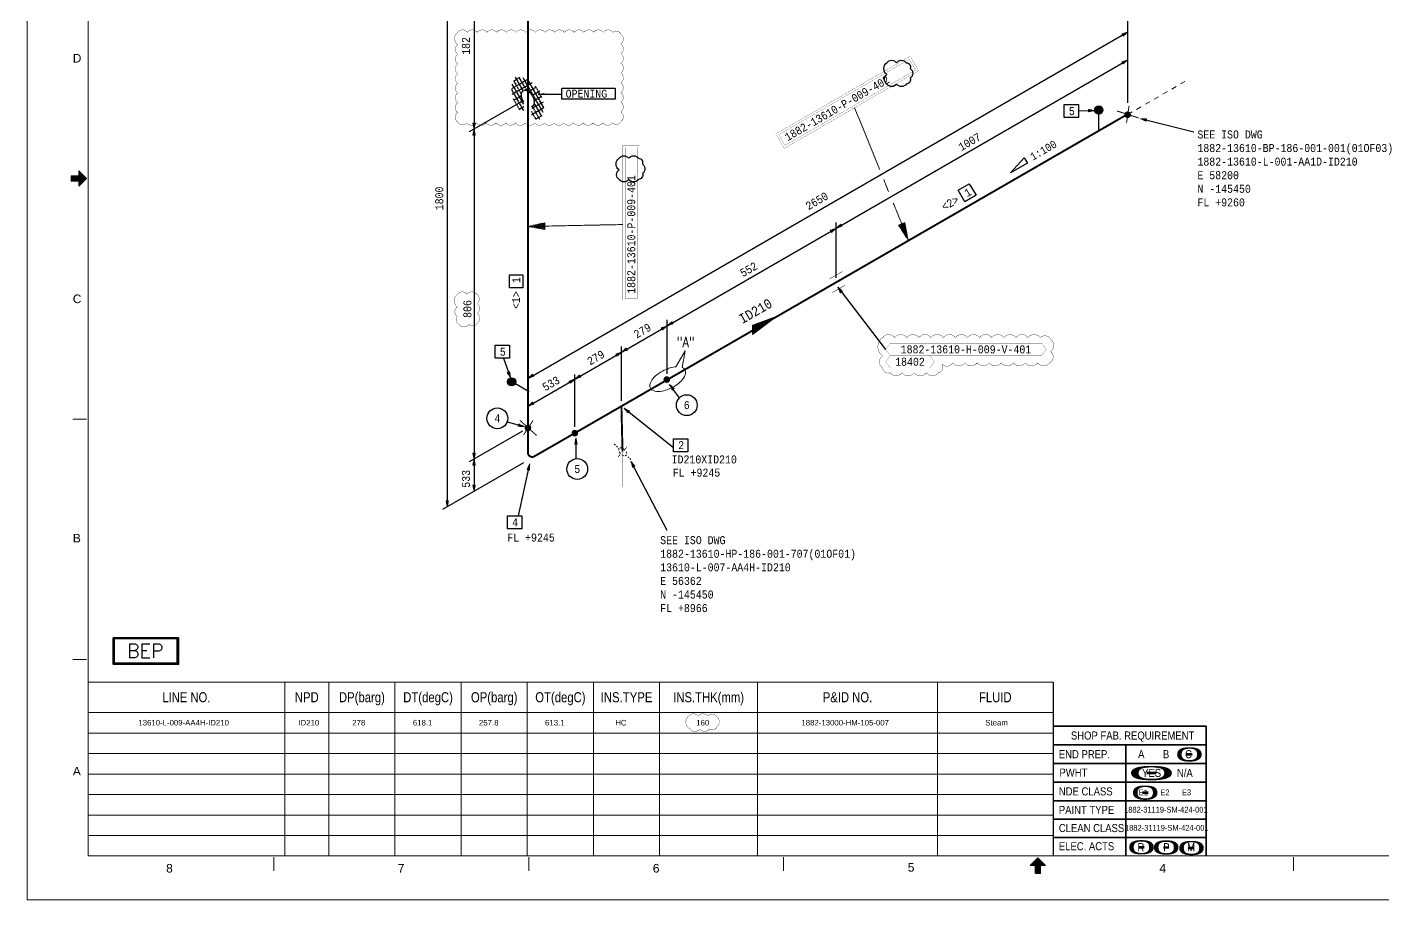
# Model space of a CAD drawing. Header units: inches. Extents: x 1019 to 1860, y -6 to 588.
# Drawn here: x 1019 to 1578, y -6 to 354 of the extents above; entities that cross this region are included whole.
import ezdxf
from ezdxf.enums import TextEntityAlignment as Align

# ---------------------------------------------------------------- set-up
doc = ezdxf.new("R2010")
doc.units = ezdxf.units.IN
doc.header["$MEASUREMENT"] = 0
doc.linetypes.add('Dashed', pattern=[4.18782, 2.09391, -2.09391])
doc.linetypes.add('Solid', pattern=[1, 1, 0])
for name, color, linetype in [('2', 2, 'Continuous'), ('3', 7, 'Continuous'), ('4', 7, 'Continuous'), ('BG 0 -1', 7, 'Continuous'), ('BG BG BG BG BG 2', 7, 'Continuous'), ('BG BG BG BG TITLETEXT', 7, 'Continuous'), ('BG BG BG Default', 7, 'Continuous'), ('Default', 7, 'Continuous'), ('DIM-LINES', 7, 'Continuous'), ('DIM-TEXT', 7, 'Continuous'), ('FITTINGS', 7, 'Continuous'), ('FRAME', 7, 'Continuous'), ('ISO-TEXT', 7, 'Continuous'), ('NOZZLES', 7, 'Continuous'), ('PIPE', 7, 'Continuous'), ('Rev.4', 6, 'Continuous'), ('WELDS', 7, 'Continuous')]:
    doc.layers.add(name, color=color, linetype=linetype)
for name, color, linetype, lineweight in [('8', 6, 'Continuous', 13), ('dottedUndimensionedSymbol', 2, 'Dashed', 13), ('fittingDimension', 2, 'Solid', 13), ('spool', 2, 'Solid', 13), ('symbol', 2, 'Solid', 30), ('weldCyanLabel', 4, 'Solid', 13), ('weldDimension', 2, 'Solid', 13)]:
    doc.layers.add(name, color=color, linetype=linetype, lineweight=lineweight)
doc.styles.add('Arial', font='arial.ttf')
doc.styles.add('fixedText', font='MONOTXT8.shx', dxfattribs={"width": 0.85})
doc.styles.add('MONOTXT', font='MONOTXT.shx', dxfattribs={"width": 0.8})
doc.styles.add('ROMANS', font='romans.shx', dxfattribs={"width": 0.8})
doc.styles.get("Standard").update_dxf_attribs({"font": 'arial.ttf'})
doc.styles.add('txt.shx', font='txt.shx')
doc.dimstyles.new('ISO-25', dxfattribs={"dimtxt": 2.5, "dimasz": 2.5, "dimexe": 1.25, "dimexo": 0.625, "dimtad": 1, "dimtxsty": 'Standard', "dimcen": 2.5, "dimclre": 4, "dimadec": 0, "dimazin": 0, "dimtfac": 1, "dimtmove": 0, "dimatfit": 3, "dimfxl": 1, "dimarcsym": 0})

# ---------------------------------------------------------------- blocks, each defined once
blk = doc.blocks.new('block49')
at = {"layer": 'FITTINGS', "color": 2, "linetype": 'ByBlock', "const_width": 0.35}
for points in [[(-7.6, -2.8), (0, 0)], [(0, 0), (-7.6, -5.7)], [(-7.6, -3), (0, 0)], [(-0.6, -0.4), (-7.6, -5.6)], [(-7.6, -3.2), (-0.6, -0.4)], [(-1.3, -0.8), (-7.6, -5.4)], [(-7.6, -3.4), (-1.3, -0.8)], [(-2.1, -1.2), (-7.6, -5.2)], [(-7.6, -3.6), (-2.1, -1.2)], [(-2.8, -1.6), (-7.6, -5)], [(-7.6, -3.8), (-2.8, -1.6)], [(-3.6, -2), (-7.6, -4.8)], [(-7.6, -4), (-3.6, -2)], [(-4.3, -2.4), (-7.6, -4.6)], [(-7.6, -4.1), (-4.3, -2.4)], [(-7.6, -5.7), (-7.6, -2.8)], [(-5, -2.8), (-7.6, -4.4)], [(-7.6, -4.3), (-5, -2.8)], [(-7.6, -5.6), (-7.6, -3)], [(-7.6, -5.4), (-7.6, -3.2)], [(-7.6, -5.2), (-7.6, -3.4)], [(-7.6, -5), (-7.6, -3.6)], [(-7.6, -4.8), (-7.6, -3.8)], [(-7.6, -4.6), (-7.6, -4)], [(-7.6, -4.4), (-7.6, -4.1)]]:
    blk.add_lwpolyline(points, dxfattribs=at)
at = {"flags": 1}
for tag in ['Pipe Ref', 'Description']:
    blk.add_attdef(tag, (0, 0), '', height=1, dxfattribs=at)

msp = doc.modelspace()

# ---------------------------------------------------------------- hatches: boundary and pattern name
at = {"linetype": 'Continuous'}
for points in [[(1461.01, 321.07), (1461.16, 321.06), (1461.3, 321.04), (1461.45, 321.01), (1461.59, 320.97), (1461.72, 320.91), (1461.86, 320.84), (1461.98, 320.76), (1462.1, 320.67), (1462.21, 320.57), (1462.31, 320.46), (1462.4, 320.35), (1462.48, 320.22), (1462.54, 320.09), (1462.6, 319.95), (1462.65, 319.81), (1462.68, 319.67), (1462.7, 319.52), (1462.7, 319.37), (1462.7, 319.23), (1462.68, 319.08), (1462.65, 318.94), (1462.6, 318.79), (1462.54, 318.66), (1462.48, 318.53), (1462.4, 318.4), (1462.31, 318.28), (1462.21, 318.18), (1462.1, 318.08), (1461.98, 317.99), (1461.86, 317.91), (1461.72, 317.84), (1461.59, 317.78), (1461.45, 317.74), (1461.3, 317.7), (1461.16, 317.68), (1461.01, 317.68), (1460.86, 317.68), (1460.71, 317.7), (1460.57, 317.74), (1460.43, 317.78), (1460.29, 317.84), (1460.16, 317.91), (1460.04, 317.99), (1459.92, 318.08), (1459.81, 318.18), (1459.71, 318.28), (1459.62, 318.4), (1459.54, 318.53), (1459.47, 318.66), (1459.41, 318.79), (1459.37, 318.94), (1459.34, 319.08), (1459.32, 319.23), (1459.31, 319.37), (1459.32, 319.52), (1459.34, 319.67), (1459.37, 319.81), (1459.41, 319.95), (1459.47, 320.09), (1459.54, 320.22), (1459.62, 320.35), (1459.71, 320.46), (1459.81, 320.57), (1459.92, 320.67), (1460.04, 320.76), (1460.16, 320.84), (1460.29, 320.91), (1460.43, 320.97), (1460.57, 321.01), (1460.71, 321.04), (1460.86, 321.06)], [(1217.42, 208.15), (1217.5, 208.27), (1217.59, 208.39), (1217.69, 208.5), (1217.8, 208.6), (1217.92, 208.69), (1218.04, 208.77), (1218.17, 208.84), (1218.31, 208.89), (1218.45, 208.94), (1218.59, 208.97), (1218.74, 208.99), (1218.89, 209), (1219.04, 208.99), (1219.18, 208.97), (1219.33, 208.94), (1219.47, 208.89), (1219.6, 208.84), (1219.74, 208.77), (1219.86, 208.69), (1219.98, 208.6), (1220.09, 208.5), (1220.19, 208.39), (1220.28, 208.27), (1220.36, 208.15), (1220.42, 208.02), (1220.48, 207.88), (1220.53, 207.74), (1220.56, 207.59), (1220.58, 207.45), (1220.58, 207.3), (1220.58, 207.15), (1220.56, 207.01), (1220.53, 206.86), (1220.48, 206.72), (1220.42, 206.58), (1220.36, 206.45), (1220.28, 206.33), (1220.19, 206.21), (1220.09, 206.1), (1219.98, 206), (1219.86, 205.91), (1219.74, 205.83), (1219.6, 205.76), (1219.47, 205.71), (1219.33, 205.66), (1219.18, 205.63), (1219.04, 205.61), (1218.89, 205.6), (1218.74, 205.61), (1218.59, 205.63), (1218.45, 205.66), (1218.31, 205.71), (1218.17, 205.76), (1218.04, 205.83), (1217.92, 205.91), (1217.8, 206), (1217.69, 206.1), (1217.59, 206.21), (1217.5, 206.33), (1217.42, 206.45), (1217.35, 206.58), (1217.29, 206.72), (1217.25, 206.86), (1217.22, 207.01), (1217.2, 207.15), (1217.19, 207.3), (1217.2, 207.45), (1217.22, 207.59), (1217.25, 207.74), (1217.29, 207.88), (1217.35, 208.02)]]:
    msp.add_hatch(color=2, dxfattribs=at).paths.add_polyline_path(points)
at = {"layer": 'WELDS'}
h = msp.add_hatch(color=2, dxfattribs=at)
edge = h.paths.add_edge_path(flags=0)
edge.add_arc((1472.9, 317.45), 1.38, 204.4012, 564.4012, ccw=False)
h = msp.add_hatch(color=2, dxfattribs=at)
edge = h.paths.add_edge_path(flags=0)
edge.add_arc((1282.86, 208.23), 1.38, 180, 540, ccw=False)
h = msp.add_hatch(color=2, dxfattribs=at)
edge = h.paths.add_edge_path(flags=0)
edge.add_arc((1225.63, 188.26), 1.38, 180, 540, ccw=False)
h = msp.add_hatch(color=2, dxfattribs=at)
edge = h.paths.add_edge_path(flags=0)
edge.add_arc((1244.96, 186.14), 1.38, 180, 540, ccw=False)

# ---------------------------------------------------------------- linework, layer by layer
at = {"color": 2}
for p, q in [((1461.01, 311.07), (1461.01, 318.98)), ((1226.08, 203.15), (1219.23, 207.1))]:
    msp.add_line(p, q, dxfattribs=at)
at = {"color": 2, "linetype": 'Continuous'}
for centre in [(1461.01, 319.37), (1218.89, 207.3)]:
    msp.add_circle(centre, 1.7, dxfattribs=at)
at = {"layer": '2', "color": 2, "linetype": 'Dashed', "lineweight": 9}
msp.add_line((1472.96, 317.54), (1496.42, 331.09), dxfattribs=at)
at = {"layer": '2', "color": 4}
for p, q in [((1478.16, 315.84), (1500.21, 310.32)), ((1353.37, 246.31), (1373.11, 220.63)), ((1265.28, 196.43), (1285.62, 180.29)), ((1245.39, 184.1), (1245.42, 175.64)), ((1226.32, 173.42), (1221.63, 152.07)), ((1268.07, 174.51), (1282.83, 146.12))]:
    msp.add_line(p, q, dxfattribs=at)
at = {"layer": '2', "color": 2}
msp.add_line((1264.26, 199.45), (1264.26, 221.83), dxfattribs=at)
at = {"layer": '2', "color": 1}
for points in [[(1373.61, 338.86, -0.520567), (1377.61, 338.86, -0.520567), (1381.61, 338.86, -0.520567), (1383.24, 336.49, -0.520567), (1383.24, 332.49, -0.520567), (1381.64, 330.09, -0.520567), (1377.64, 330.09, -0.520567), (1373.64, 330.09, -0.520567), (1373.61, 334.06, -0.520567)], [(1263.19, 299.51, -0.520567), (1267.19, 299.51, -0.520567), (1271.19, 299.51, -0.520567), (1272.82, 297.14, -0.520567), (1272.82, 293.14, -0.520567), (1271.22, 290.74, -0.520567), (1267.22, 290.74, -0.520567), (1263.22, 290.74, -0.520567), (1263.19, 294.71, -0.520567)]]:
    msp.add_lwpolyline(points, format="xyb", close=True, dxfattribs=at)
at = {"layer": '2', "color": 4}
for points in [[(1239.62, 328.42), (1261.55, 328.42), (1261.55, 323.79), (1239.62, 323.79)], [(1446.69, 321.6), (1452.59, 321.6), (1452.59, 316.24), (1446.69, 316.24)], [(1403.04, 286.37), (1407.61, 289), (1410.38, 284.2), (1405.82, 281.56)], [(1217.98, 246.11), (1217.98, 251.38), (1223.53, 251.38), (1223.53, 246.11)], [(1212.07, 222.39), (1217.97, 222.39), (1217.97, 217.03), (1212.07, 217.03)], [(1285.62, 183.86), (1291.52, 183.86), (1291.52, 178.5), (1285.62, 178.5)], [(1217.15, 152.07), (1223.05, 152.07), (1223.05, 146.71), (1217.15, 146.71)]]:
    msp.add_lwpolyline(points, close=True, dxfattribs=at)
for centre in [(1291.1, 197.68), (1212.99, 192.24), (1245.95, 171.35)]:
    msp.add_circle(centre, 4.29, dxfattribs=at)
at = {"layer": '4', "color": 4}
for p, q in [((1203.39, 392.97), (1203.39, 162.16)), ((1192.35, 386.6), (1192.35, 155.79)), ((1226.07, 209.01), (1472.96, 351.55)), ((1225.64, 197.26), (1472.96, 340.05))]:
    msp.add_line(p, q, dxfattribs=at)
at = {"layer": '4', "color": 2}
for p, q in [((1472.96, 322.31), (1472.96, 371.18)), ((1223.37, 323.06), (1201.41, 310.38)), ((1352.69, 250.15), (1352.69, 273.05)), ((1283.02, 210.56), (1283.02, 232.83)), ((1244.97, 188.74), (1244.97, 210.39)), ((1223.37, 187), (1201.41, 174.32)), ((1223.73, 173.91), (1190.37, 154.64))]:
    msp.add_line(p, q, dxfattribs=at)
at = {"layer": '4', "color": 4}
for points in [[(1081.56, 101.71), (1081.53, 90.86), (1054.54, 90.94), (1054.58, 101.79)], [(1081.04, 101.43), (1081.04, 91.29), (1054.94, 91.29), (1054.94, 101.43)]]:
    msp.add_lwpolyline(points, close=True, dxfattribs=at)
at = {"layer": '8'}
msp.add_lwpolyline([(1290.47, 220.03), (1286.65, 213.49), (1286.16, 213.45), (1285.52, 213.34), (1284.8, 213.19), (1284.33, 213.06), (1283.78, 212.89), (1283.24, 212.7), (1282.63, 212.45), (1281.84, 212.1), (1281.14, 211.74), (1280.52, 211.38), (1279.74, 210.88), (1278.77, 210.15), (1278.25, 209.71), (1277.55, 209.02), (1277.13, 208.53), (1276.72, 207.97), (1276.42, 207.49), (1276.11, 206.82), (1275.94, 206.22), (1275.88, 205.69), (1276.01, 204.94), (1276.25, 204.48), (1276.72, 204.01), (1277.38, 203.66), (1277.93, 203.49), (1278.67, 203.37), (1279.46, 203.34), (1280.09, 203.38), (1280.86, 203.48), (1281.65, 203.64), (1282.38, 203.84), (1282.97, 204.03), (1283.58, 204.26), (1284.18, 204.51), (1284.84, 204.82), (1285.4, 205.11), (1285.85, 205.36), (1286.36, 205.67), (1287.02, 206.12), (1287.87, 206.77), (1288.31, 207.15), (1288.79, 207.61), (1289.27, 208.13), (1289.78, 208.79), (1290.2, 209.48), (1290.49, 210.14), (1290.65, 210.8), (1290.65, 211.55), (1290.47, 212.12), (1290.19, 212.53), (1289.71, 212.94), (1289.26, 213.17)], close=True, dxfattribs=at)
at = {"layer": 'BG 0 -1', "color": 7, "linetype": 'Continuous', "lineweight": 9}
for p, q in [((1019.1, -6.31), (1019.1, 587.69)), ((1044.21, 570.44), (1044.21, 11.8)), ((1037.23, 290.64), (1038.77, 292.18)), ((1037.23, 290.52), (1038.9, 292.18)), ((1037.23, 290.39), (1039.02, 292.18)), ((1037.23, 290.27), (1039.15, 292.18)), ((1037.23, 290.14), (1039.27, 292.18)), ((1037.23, 292.18), (1037.23, 290.06)), ((1037.23, 292.14), (1037.27, 292.18)), ((1037.23, 292.02), (1037.4, 292.18)), ((1037.23, 291.89), (1037.52, 292.18)), ((1037.23, 291.77), (1037.65, 292.18)), ((1037.23, 291.64), (1037.77, 292.18)), ((1037.23, 291.52), (1037.9, 292.18)), ((1037.23, 291.39), (1038.02, 292.18)), ((1037.23, 291.27), (1038.15, 292.18)), ((1037.23, 291.14), (1038.27, 292.18)), ((1037.23, 291.02), (1038.4, 292.18)), ((1037.23, 290.89), (1038.52, 292.18)), ((1037.23, 290.77), (1038.65, 292.18)), ((1040.42, 292.18), (1037.23, 292.18)), ((1037.27, 290.06), (1039.4, 292.18)), ((1037.4, 290.06), (1039.52, 292.18)), ((1037.52, 290.06), (1039.65, 292.18)), ((1037.65, 290.06), (1039.77, 292.18)), ((1037.77, 290.06), (1039.9, 292.18)), ((1037.9, 290.06), (1040.02, 292.18)), ((1038.02, 290.06), (1040.15, 292.18)), ((1038.15, 290.06), (1040.27, 292.18)), ((1038.27, 290.06), (1040.4, 292.18)), ((1038.4, 290.06), (1041.53, 293.19)), ((1038.52, 290.06), (1041.59, 293.12)), ((1038.65, 290.06), (1041.66, 293.06)), ((1038.77, 290.06), (1041.72, 293)), ((1038.9, 290.06), (1041.78, 292.94)), ((1039.02, 290.06), (1041.84, 292.87)), ((1039.15, 290.06), (1041.91, 292.81)), ((1039.27, 290.06), (1041.97, 292.75)), ((1039.4, 290.06), (1042.03, 292.69)), ((1039.52, 290.06), (1042.09, 292.62)), ((1039.65, 290.06), (1042.16, 292.56)), ((1039.77, 290.06), (1042.22, 292.5)), ((1039.9, 290.06), (1042.28, 292.44)), ((1040.02, 290.06), (1042.34, 292.37)), ((1040.15, 290.06), (1042.41, 292.31)), ((1040.27, 290.06), (1042.47, 292.25)), ((1040.4, 290.06), (1042.53, 292.19)), ((1040.42, 294.3), (1043.6, 291.12)), ((1040.42, 292.18), (1040.42, 294.3)), ((1040.42, 294.2), (1040.47, 294.25)), ((1040.42, 294.07), (1040.53, 294.19)), ((1040.42, 293.95), (1040.59, 294.12)), ((1040.42, 293.82), (1040.66, 294.06)), ((1040.42, 293.7), (1040.72, 294)), ((1040.42, 293.57), (1040.78, 293.94)), ((1040.42, 293.45), (1040.84, 293.87)), ((1040.42, 293.32), (1040.91, 293.81)), ((1040.42, 293.2), (1040.97, 293.75)), ((1040.42, 293.07), (1041.03, 293.69)), ((1040.42, 292.95), (1041.09, 293.62)), ((1040.42, 292.82), (1041.16, 293.56)), ((1040.42, 292.7), (1041.22, 293.5)), ((1040.42, 292.57), (1041.28, 293.44)), ((1040.42, 292.45), (1041.34, 293.37)), ((1040.42, 292.32), (1041.41, 293.31)), ((1040.42, 292.2), (1041.47, 293.25)), ((1040.42, 289.95), (1042.59, 292.12)), ((1040.42, 289.82), (1042.66, 292.06)), ((1040.42, 289.7), (1042.72, 292)), ((1040.42, 289.57), (1042.78, 291.94)), ((1040.42, 289.45), (1042.84, 291.87)), ((1040.42, 289.32), (1042.91, 291.81)), ((1040.42, 289.2), (1042.97, 291.75)), ((1040.42, 289.07), (1043.03, 291.69)), ((1040.42, 288.95), (1043.09, 291.62)), ((1040.42, 288.82), (1043.16, 291.56)), ((1040.42, 288.7), (1043.22, 291.5)), ((1040.42, 288.57), (1043.28, 291.44)), ((1040.42, 288.45), (1043.34, 291.37)), ((1040.42, 288.32), (1043.41, 291.31)), ((1040.42, 288.2), (1043.47, 291.25)), ((1040.42, 288.07), (1043.53, 291.19)), ((1040.42, 287.95), (1043.59, 291.12)), ((1043.6, 291.12), (1040.42, 287.93)), ((1040.42, 290.06), (1037.23, 290.06)), ((1040.42, 287.93), (1040.42, 290.06)), ((1043.59, 191.97), (1037.93, 191.97)), ((1043.59, 92.83), (1037.93, 92.83)), ((1044.21, 11.8), (1835.03, 11.8)), ((1120.8, 11.37), (1120.8, 5.71)), ((1225.92, 11.37), (1225.92, 5.71)), ((1331.05, 11.37), (1331.05, 5.71)), ((1541.3, 11.37), (1541.3, 5.71)), ((1435.85, 10.99), (1432.67, 7.81)), ((1432.67, 7.81), (1434.79, 7.81)), ((1432.69, 7.81), (1435.86, 10.98)), ((1432.81, 7.81), (1435.92, 10.92)), ((1432.94, 7.81), (1435.99, 10.86)), ((1433.06, 7.81), (1436.05, 10.8)), ((1433.19, 7.81), (1436.11, 10.73)), ((1433.31, 7.81), (1436.17, 10.67)), ((1433.44, 7.81), (1436.24, 10.61)), ((1433.56, 7.81), (1436.3, 10.55)), ((1433.69, 7.81), (1436.36, 10.48)), ((1433.81, 7.81), (1436.42, 10.42)), ((1433.94, 7.81), (1436.49, 10.36)), ((1434.06, 7.81), (1436.55, 10.3)), ((1434.19, 7.81), (1436.61, 10.23)), ((1434.31, 7.81), (1436.67, 10.17)), ((1434.44, 7.81), (1436.74, 10.11)), ((1434.56, 7.81), (1436.8, 10.05)), ((1434.69, 7.81), (1436.86, 9.98)), ((1434.79, 7.79), (1436.92, 9.92)), ((1434.79, 7.66), (1436.99, 9.86)), ((1434.79, 7.54), (1437.05, 9.8)), ((1434.79, 7.41), (1437.11, 9.73)), ((1434.79, 7.29), (1437.17, 9.67)), ((1434.79, 7.16), (1437.24, 9.61)), ((1434.79, 7.04), (1437.3, 9.55)), ((1434.79, 6.91), (1437.36, 9.48)), ((1434.79, 6.79), (1437.42, 9.42)), ((1434.79, 6.66), (1437.49, 9.36)), ((1434.79, 6.54), (1437.55, 9.3)), ((1434.79, 6.41), (1437.61, 9.23)), ((1434.79, 6.29), (1437.67, 9.17)), ((1434.79, 6.16), (1437.74, 9.11)), ((1434.79, 6.04), (1437.8, 9.05)), ((1434.79, 5.91), (1437.86, 8.98)), ((1434.79, 5.79), (1437.92, 8.92)), ((1434.79, 7.81), (1434.79, 4.62)), ((1434.79, 5.66), (1436.92, 7.79)), ((1434.79, 5.54), (1436.92, 7.66)), ((1434.79, 5.41), (1436.92, 7.54)), ((1434.79, 5.29), (1436.92, 7.41)), ((1434.79, 5.16), (1436.92, 7.29)), ((1434.79, 5.04), (1436.92, 7.16)), ((1434.79, 4.91), (1436.92, 7.04)), ((1434.79, 4.79), (1436.92, 6.91)), ((1434.79, 4.66), (1436.92, 6.79)), ((1434.88, 4.62), (1436.92, 6.66)), ((1435, 4.62), (1436.92, 6.54)), ((1435.13, 4.62), (1436.92, 6.41)), ((1435.25, 4.62), (1436.92, 6.29)), ((1435.38, 4.62), (1436.92, 6.16)), ((1435.5, 4.62), (1436.92, 6.04)), ((1435.63, 4.62), (1436.92, 5.91)), ((1435.75, 4.62), (1436.92, 5.79)), ((1439.04, 7.81), (1435.85, 10.99)), ((1435.86, 10.98), (1435.86, 5.32)), ((1435.88, 4.62), (1436.92, 5.66)), ((1436.92, 7.81), (1439.04, 7.81)), ((1436.92, 7.81), (1436.92, 4.62)), ((1436.94, 7.81), (1437.99, 8.86)), ((1437.06, 7.81), (1438.05, 8.8)), ((1437.19, 7.81), (1438.11, 8.73)), ((1437.31, 7.81), (1438.17, 8.67)), ((1437.44, 7.81), (1438.24, 8.61)), ((1437.56, 7.81), (1438.3, 8.54)), ((1437.69, 7.81), (1438.36, 8.48)), ((1437.81, 7.81), (1438.42, 8.42)), ((1437.94, 7.81), (1438.49, 8.36)), ((1438.06, 7.81), (1438.55, 8.29)), ((1438.19, 7.81), (1438.61, 8.23)), ((1438.31, 7.81), (1438.67, 8.17)), ((1438.44, 7.81), (1438.74, 8.11)), ((1438.56, 7.81), (1438.8, 8.04)), ((1438.69, 7.81), (1438.86, 7.98)), ((1438.81, 7.81), (1438.93, 7.92)), ((1438.94, 7.81), (1438.99, 7.86)), ((1436, 4.62), (1436.92, 5.54)), ((1436.13, 4.62), (1436.92, 5.41)), ((1436.26, 4.62), (1436.92, 5.28)), ((1436.38, 4.62), (1436.92, 5.16)), ((1436.51, 4.62), (1436.92, 5.03)), ((1436.63, 4.62), (1436.92, 4.91)), ((1436.76, 4.62), (1436.92, 4.78)), ((1436.88, 4.62), (1436.92, 4.66)), ((1860.1, -6.31), (1019.1, -6.31))]:
    msp.add_line(p, q, dxfattribs=at)
at = {"layer": 'BG 0 -1', "color": 2, "linetype": 'Continuous', "lineweight": 25}
msp.add_line((1442.18, 83.4), (1442.18, 11.8), dxfattribs=at)
at = {"layer": 'BG BG BG BG BG 2', "color": 2, "linetype": 'Continuous', "lineweight": 15}
for p, q in [((1442.18, 83.4), (1044.21, 83.4)), ((1125.33, 11.8), (1125.33, 83.4)), ((1143.51, 11.8), (1143.51, 83.4)), ((1170.79, 11.8), (1170.79, 83.4)), ((1198.07, 11.8), (1198.07, 83.4)), ((1225.36, 11.8), (1225.36, 83.4)), ((1252.64, 11.8), (1252.64, 83.4)), ((1279.92, 11.8), (1279.92, 83.4)), ((1320.31, 11.8), (1320.31, 83.4)), ((1394.47, 11.8), (1394.47, 83.4)), ((1442.18, 70.93), (1044.21, 70.93)), ((1442.18, 62.48), (1044.21, 62.48)), ((1442.18, 54.03), (1044.21, 54.03)), ((1442.18, 45.58), (1044.21, 45.58)), ((1442.18, 37.13), (1044.21, 37.13)), ((1442.18, 28.67), (1044.21, 28.67)), ((1442.18, 20.22), (1044.21, 20.22))]:
    msp.add_line(p, q, dxfattribs=at)
at = {"layer": 'BG BG BG Default', "color": 2, "linetype": 'Continuous', "lineweight": 35}
for p, q in [((1442.05, 65.33), (1505.24, 65.33)), ((1505.24, 65.33), (1505.24, 57.63)), ((1442.05, 57.63), (1505.24, 57.63)), ((1472.13, 57.63), (1472.13, 11.8)), ((1505.24, 57.63), (1505.24, 11.8)), ((1442.05, 49.93), (1505.24, 49.93)), ((1442.05, 42.23), (1505.24, 42.23)), ((1442.05, 34.52), (1505.24, 34.52)), ((1442.18, 26.99), (1505.24, 26.99)), ((1442.18, 19.45), (1505.24, 19.45))]:
    msp.add_line(p, q, dxfattribs=at)
at = {"layer": 'DIM-LINES', "color": 4}
for p, q in [((1452.59, 319.01), (1459.22, 319.2)), ((1215.54, 217.03), (1218.42, 208.99)), ((1288.06, 200.71), (1284.03, 206.23)), ((1217.01, 190.75), (1224.09, 188.83))]:
    msp.add_line(p, q, dxfattribs=at)
at = {"layer": 'dottedUndimensionedSymbol', "flags": 128}
for points in [[(1261.19, 181.62), (1261.66, 181.19)], [(1262.09, 180.79), (1262.51, 180.41)], [(1263.05, 179.1), (1263.05, 179.91)], [(1263.54, 180.04), (1264.13, 180.05)], [(1264.97, 179.72), (1265.61, 179.1)], [(1266.04, 179.9), (1265.82, 179.67)], [(1266.46, 180.44), (1266.26, 180.16)], [(1262.8, 176.47), (1263.06, 176.7)], [(1263.73, 177.75), (1263.26, 178.43)], [(1263.3, 176.93), (1263.52, 177.17)], [(1265.14, 176.8), (1264.29, 177.18)], [(1266.2, 177.19), (1265.77, 176.85)], [(1266.12, 178.41), (1266.33, 177.74)], [(1267.25, 176.04), (1266.83, 176.42)], [(1268.07, 175.28), (1267.66, 175.66)]]:
    msp.add_lwpolyline(points, dxfattribs=at)
at = {"layer": 'FITTINGS', "color": 2, "linetype": 'ByBlock', "const_width": 0.2}
for points in [[(1349.93, 249.75), (1355.23, 252.75)], [(1356.35, 247.12), (1351.15, 244.12)]]:
    msp.add_lwpolyline(points, dxfattribs=at)
at = {"layer": 'FRAME', "color": 4, "linetype": 'ByBlock'}
for p, q in [((1424.58, 293.41), (1430.28, 299.73)), ((1431.61, 297.5), (1424.58, 293.41)), ((1430.28, 299.73), (1431.61, 297.5))]:
    msp.add_line(p, q, dxfattribs=at)
at = {"layer": 'ISO-TEXT', "color": 2, "linetype": 'ByBlock', "const_width": 0.08, "flags": 128}
for points in [[(1331.27, 303.55), (1327.82, 309.53), (1383.24, 341.53), (1386.69, 335.55)], [(1331.6, 304.78), (1329.05, 309.2), (1382.92, 340.3), (1385.47, 335.88)], [(1271.67, 240.89), (1264.77, 240.89), (1264.77, 304.89), (1271.67, 304.89)], [(1270.77, 241.79), (1265.67, 241.79), (1265.67, 303.99), (1270.77, 303.99)], [(1375.01, 218.13), (1373.11, 220.63), (1375.01, 223.23), (1437.44, 223.23), (1439.34, 220.73), (1437.44, 218.13)], [(1375.01, 213.03), (1373.11, 215.53), (1375.01, 218.13), (1391.27, 218.13), (1393.17, 215.63), (1391.27, 213.03)]]:
    msp.add_lwpolyline(points, close=True, dxfattribs=at)
at = {"layer": 'NOZZLES', "const_width": 0.8}
for points in [[(1225.64, 405.82), (1225.64, 188.04)], [(1245.13, 186.26), (1472.99, 317.73)], [(1264.62, 178.46), (1264.16, 197.24)], [(1225.64, 188.04), (1225.64, 178.06)], [(1228.24, 176.56), (1245.13, 186.26)], [(1225.64, 178.06), (1225.67, 177.76), (1225.74, 177.47), (1225.87, 177.19), (1226.04, 176.94), (1226.26, 176.73), (1226.51, 176.56), (1226.78, 176.43), (1227.07, 176.35), (1227.37, 176.32), (1227.67, 176.35), (1227.97, 176.43), (1228.24, 176.56)]]:
    msp.add_lwpolyline(points, dxfattribs=at)
at = {"layer": 'NOZZLES', "color": 4, "linetype": 'Continuous', "lineweight": 35}
for points in [[(1054.58, 101.79), (1081.56, 101.71), (1081.53, 90.86), (1054.54, 90.94)], [(1054.94, 101.43), (1081.04, 101.43), (1081.04, 91.29), (1054.94, 91.29)]]:
    msp.add_lwpolyline(points, close=True, dxfattribs=at)
at = {"layer": 'PIPE', "linetype": 'Dashed', "ltscale": 0.5, "const_width": 0.08}
msp.add_lwpolyline([(1264.62, 163.9), (1264.62, 178.46)], dxfattribs=at)
at = {"layer": 'Rev.4', "color": 1, "const_width": 0.132}
for points in [[(1196.68, 351.38, -0.520567), (1200.68, 351.38, -0.520567), (1204.68, 351.38, -0.520567), (1208.68, 351.38, -0.520567), (1212.68, 351.38, -0.520567), (1216.68, 351.38, -0.520567), (1220.68, 351.38, -0.520567), (1224.68, 351.38, -0.520567), (1228.68, 351.38, -0.520567), (1232.68, 351.38, -0.520567), (1236.68, 351.38, -0.520567), (1240.68, 351.38, -0.520567), (1244.68, 351.38, -0.520567), (1248.68, 351.38, -0.520567), (1252.68, 351.38, -0.520567), (1256.68, 351.38, -0.520567), (1260.68, 351.38, -0.520567), (1263.93, 350.63, -0.520567), (1263.93, 346.63, -0.520567), (1263.93, 342.63, -0.520567), (1263.93, 338.63, -0.520567), (1263.93, 334.63, -0.520567), (1263.93, 330.63, -0.520567), (1263.93, 326.63, -0.520567), (1263.93, 322.63, -0.520567), (1263.93, 318.63, -0.520567), (1263.93, 314.63, -0.520567), (1260.44, 314.12, -0.520567), (1256.44, 314.12, -0.520567), (1252.44, 314.12, -0.520567), (1248.44, 314.12, -0.520567), (1244.44, 314.12, -0.520567), (1240.44, 314.12, -0.520567), (1236.44, 314.12, -0.520567), (1232.44, 314.12, -0.520567), (1228.44, 314.12, -0.520567), (1224.44, 314.12, -0.520567), (1220.44, 314.12, -0.520567), (1216.44, 314.12, -0.520567), (1212.44, 314.12, -0.520567), (1208.44, 314.12, -0.520567), (1204.44, 314.12, -0.520567), (1200.44, 314.12, -0.520567), (1196.68, 314.37, -0.520567), (1196.68, 318.37, -0.520567), (1196.68, 322.37, -0.520567), (1196.68, 326.37, -0.520567), (1196.68, 330.37, -0.520567), (1196.68, 334.37, -0.520567), (1196.68, 338.37, -0.520567), (1196.68, 342.37, -0.520567), (1196.68, 346.37, -0.520567)], [(1196.53, 243.35, -0.520567), (1200.53, 243.35, -0.520567), (1204.53, 243.35, -0.520567), (1204.71, 239.53, -0.520567), (1204.71, 235.53, -0.520567), (1204.71, 231.53, -0.520567), (1201.28, 230.97, -0.520567), (1197.28, 230.97, -0.520567), (1196.53, 234.22, -0.520567), (1196.53, 238.22, -0.520567)], [(1291.8, 69.4, -0.520567), (1295.8, 69.4, -0.520567), (1299.8, 69.4, -0.520567), (1303.5, 69.11, -0.520567), (1303.5, 65.11, -0.520567), (1300.44, 64.17, -0.520567), (1296.44, 64.17, -0.520567), (1292.44, 64.17, -0.520567)]]:
    msp.add_lwpolyline(points, format="xyb", close=True, dxfattribs=at)
msp.add_lwpolyline([(1371.86, 225.5, -0.520567), (1376.86, 225.5, -0.520567), (1381.86, 225.5, -0.520567), (1386.86, 225.5, -0.520567), (1391.86, 225.5, -0.520567), (1396.86, 225.5, -0.520567), (1401.86, 225.5, -0.520567), (1406.86, 225.5, -0.520567), (1411.86, 225.5, -0.520567), (1416.86, 225.5, -0.520567), (1421.86, 225.5, -0.520567), (1426.86, 225.5, -0.520567), (1431.86, 225.5, -0.520567), (1436.86, 225.5, -0.520567), (1441.16, 224.81, -0.520567), (1441.16, 219.81, -0.520567), (1440.79, 215.18, -0.520567), (1435.79, 215.18, -0.520567), (1430.79, 215.18, -0.520567), (1425.79, 215.18, -0.520567), (1420.79, 215.18, -0.520567), (1415.79, 215.18, -0.520567), (1410.79, 215.18, -0.520567), (1405.79, 215.18, -0.520567), (1400.79, 215.18, -0.520567), (1396.37, 214.61, -0.520567), (1394.9, 211.08, -0.520567), (1389.9, 211.08, -0.520567), (1384.9, 211.08, -0.520567), (1379.9, 211.08, -0.520567), (1374.9, 211.08, -0.520567), (1371.86, 213.04, -0.520567), (1371.86, 218.04, -0.520567), (1371.86, 225.5, -0.520567)], format="xyb", dxfattribs=at)
at = {"layer": 'spool', "color": 4, "flags": 128}
for points in [[(1225.65, 271.36), (1232.6, 272.89), (1232.65, 270.1), (1225.65, 271.36), (1227.04, 271.39), (1232.6, 272.62), (1232.65, 270.38), (1227.04, 271.39), (1228.44, 271.41), (1232.61, 272.34), (1232.64, 270.66), (1228.44, 271.41), (1229.84, 271.44), (1232.61, 272.06), (1232.64, 270.94), (1229.84, 271.44), (1231.23, 271.47), (1232.62, 271.78), (1232.63, 271.22), (1231.23, 271.47)], [(1382.36, 265.95), (1378.44, 271.89), (1381.03, 272.94), (1382.36, 265.95), (1381.83, 267.24), (1378.7, 271.99), (1380.77, 272.83), (1381.83, 267.24), (1381.31, 268.53), (1378.96, 272.1), (1380.51, 272.73), (1381.31, 268.53), (1380.79, 269.83), (1379.22, 272.2), (1380.26, 272.62), (1380.79, 269.83), (1380.26, 271.12), (1379.48, 272.31), (1380, 272.52), (1380.26, 271.12)]]:
    msp.add_lwpolyline(points, dxfattribs=at)
at = {"layer": 'symbol', "flags": 128}
for points in [[(1225.49, 331.91), (1218.86, 328.08)], [(1227.36, 330.53), (1219.12, 325.78)], [(1223.91, 321.77), (1219.12, 330.06)], [(1222.33, 332.82), (1219.66, 331.29)], [(1222.86, 326.07), (1219.92, 331.28)], [(1223.66, 327.44), (1220.45, 332.99)], [(1225.23, 327.44), (1222.03, 332.7)], [(1231.9, 318.41), (1223.66, 332.67)], [(1232.15, 320.41), (1225.62, 331.83)], [(1223.91, 319.17), (1218.86, 327.9)], [(1222.86, 325.16), (1219.92, 323.45)], [(1223.91, 322.68), (1223.37, 323.62), (1222.99, 324.75), (1222.99, 325.7), (1223.11, 326.55), (1223.37, 327.18), (1224.03, 327.52), (1224.7, 327.61), (1225.49, 327.29), (1226.45, 326.6), (1227.11, 325.74), (1227.78, 324.63), (1228.03, 323.71), (1228.15, 322.72), (1228.15, 321.77), (1227.78, 321.08), (1227.11, 320.69)], [(1228.95, 328.71), (1226.03, 326.98)], [(1230.56, 327.15), (1227.36, 325.3)], [(1231.23, 324.9), (1228.15, 323.17)], [(1231.36, 324.53), (1228.7, 329.15)], [(1222.33, 319.31), (1219.66, 323.93)], [(1223.66, 323.16), (1220.45, 321.31)], [(1223.91, 320.71), (1222.03, 319.62)], [(1231.9, 322.68), (1227.11, 319.92)], [(1232.15, 320.23), (1227.11, 317.32)], [(1228.95, 315.63), (1227.11, 318.71)], [(1230.56, 315.47), (1227.36, 321.02)], [(1231.23, 316.91), (1228.15, 322.25)], [(1231.36, 317.02), (1228.82, 315.57)]]:
    msp.add_lwpolyline(points, dxfattribs=at)
at = {"layer": 'weldCyanLabel'}
for p, q in [((1370.63, 294.89), (1360.32, 320.33)), ((1374.3, 285.84), (1372.31, 290.75)), ((1382.36, 265.95), (1376.28, 280.94)), ((1225.65, 271.36), (1264.77, 272.16))]:
    msp.add_line(p, q, dxfattribs=at)
at = {"layer": 'weldDimension', "color": 4, "flags": 128}
for points in [[(1472.96, 351.55), (1471.05, 349.87), (1470.55, 350.74), (1472.96, 351.55), (1472.52, 351.3), (1471, 349.96), (1470.6, 350.65), (1472.52, 351.3), (1472.09, 351.05), (1470.95, 350.05), (1470.65, 350.56), (1472.09, 351.05), (1471.66, 350.8), (1470.9, 350.13), (1470.7, 350.48), (1471.66, 350.8), (1471.23, 350.55), (1470.85, 350.22), (1470.75, 350.39), (1471.23, 350.55)], [(1472.96, 340.05), (1471.05, 338.37), (1470.55, 339.23), (1472.96, 340.05), (1472.52, 339.8), (1471, 338.45), (1470.6, 339.14), (1472.52, 339.8), (1472.09, 339.55), (1470.95, 338.54), (1470.65, 339.06), (1472.09, 339.55), (1471.66, 339.3), (1470.9, 338.63), (1470.7, 338.97), (1471.66, 339.3), (1471.23, 339.05), (1470.85, 338.71), (1470.75, 338.89), (1471.23, 339.05)], [(1459.22, 319.2), (1456.72, 319.63), (1456.75, 318.63), (1459.22, 319.2), (1458.72, 319.19), (1456.72, 319.53), (1456.74, 318.73), (1458.72, 319.19), (1458.23, 319.17), (1456.72, 319.43), (1456.74, 318.83), (1458.23, 319.17), (1457.73, 319.16), (1456.73, 319.33), (1456.74, 318.93), (1457.73, 319.16), (1457.23, 319.14), (1456.73, 319.23), (1456.73, 319.03), (1457.23, 319.14)], [(1203.4, 311.53), (1203.89, 314.02), (1202.9, 314.02), (1203.4, 311.53), (1203.4, 312.03), (1203.79, 314.02), (1203, 314.02), (1203.4, 312.03), (1203.4, 312.53), (1203.69, 314.02), (1203.1, 314.02), (1203.4, 312.53), (1203.4, 313.02), (1203.59, 314.02), (1203.2, 314.02), (1203.4, 313.02), (1203.4, 313.52), (1203.49, 314.02), (1203.3, 314.02), (1203.4, 313.52)], [(1478.16, 315.84), (1480.7, 315.72), (1480.46, 314.75), (1478.16, 315.84), (1478.65, 315.72), (1480.68, 315.62), (1480.48, 314.85), (1478.65, 315.72), (1479.13, 315.6), (1480.65, 315.52), (1480.51, 314.94), (1479.13, 315.6), (1479.61, 315.48), (1480.63, 315.43), (1480.53, 315.04), (1479.61, 315.48), (1480.1, 315.36), (1480.6, 315.33), (1480.55, 315.14), (1480.1, 315.36)], [(1203.4, 311.53), (1203.89, 309.04), (1202.9, 309.04), (1203.4, 311.53), (1203.4, 311.03), (1203.79, 309.04), (1203, 309.04), (1203.4, 311.03), (1203.4, 310.53), (1203.69, 309.04), (1203.1, 309.04), (1203.4, 310.53), (1203.4, 310.03), (1203.59, 309.04), (1203.2, 309.04), (1203.4, 310.03), (1203.4, 309.54), (1203.49, 309.04), (1203.3, 309.04), (1203.4, 309.54)], [(1352.69, 270.61), (1350.78, 268.93), (1350.28, 269.79), (1352.69, 270.61), (1352.25, 270.36), (1350.73, 269.02), (1350.33, 269.71), (1352.25, 270.36), (1351.82, 270.11), (1350.68, 269.1), (1350.38, 269.62), (1351.82, 270.11), (1351.39, 269.86), (1350.63, 269.19), (1350.43, 269.53), (1351.39, 269.86), (1350.96, 269.61), (1350.58, 269.28), (1350.48, 269.45), (1350.96, 269.61)], [(1352.69, 270.61), (1355.09, 271.42), (1354.6, 272.29), (1352.69, 270.61), (1353.12, 270.86), (1355.04, 271.51), (1354.65, 272.2), (1353.12, 270.86), (1353.55, 271.11), (1354.99, 271.59), (1354.7, 272.11), (1353.55, 271.11), (1353.98, 271.36), (1354.94, 271.68), (1354.74, 272.03), (1353.98, 271.36), (1354.41, 271.6), (1354.89, 271.77), (1354.79, 271.94), (1354.41, 271.6)], [(1353.37, 246.31), (1355.28, 244.64), (1354.49, 244.03), (1353.37, 246.31), (1353.67, 245.92), (1355.2, 244.58), (1354.57, 244.1), (1353.67, 245.92), (1353.98, 245.52), (1355.12, 244.52), (1354.65, 244.16), (1353.98, 245.52), (1354.28, 245.13), (1355.05, 244.46), (1354.73, 244.22), (1354.28, 245.13), (1354.58, 244.73), (1354.97, 244.4), (1354.81, 244.28), (1354.58, 244.73)], [(1283.02, 230.39), (1281.11, 228.71), (1280.61, 229.57), (1283.02, 230.39), (1282.59, 230.14), (1281.06, 228.79), (1280.66, 229.48), (1282.59, 230.14), (1282.16, 229.89), (1281.01, 228.88), (1280.71, 229.4), (1282.16, 229.89), (1281.72, 229.64), (1280.96, 228.97), (1280.76, 229.31), (1281.72, 229.64), (1281.29, 229.39), (1280.91, 229.05), (1280.81, 229.23), (1281.29, 229.39)], [(1283.02, 230.39), (1285.43, 231.2), (1284.93, 232.06), (1283.02, 230.39), (1283.45, 230.63), (1285.38, 231.29), (1284.98, 231.98), (1283.45, 230.63), (1283.88, 230.88), (1285.33, 231.37), (1285.03, 231.89), (1283.88, 230.88), (1284.31, 231.13), (1285.28, 231.46), (1285.08, 231.8), (1284.31, 231.13), (1284.75, 231.38), (1285.23, 231.55), (1285.13, 231.72), (1284.75, 231.38)], [(1264.26, 219.56), (1262.36, 217.88), (1261.86, 218.74), (1264.26, 219.56), (1263.83, 219.31), (1262.31, 217.97), (1261.91, 218.66), (1263.83, 219.31), (1263.4, 219.06), (1262.26, 218.05), (1261.96, 218.57), (1263.4, 219.06), (1262.97, 218.81), (1262.21, 218.14), (1262.01, 218.48), (1262.97, 218.81), (1262.54, 218.56), (1262.16, 218.22), (1262.06, 218.4), (1262.54, 218.56)], [(1264.26, 219.56), (1266.67, 220.37), (1266.17, 221.23), (1264.26, 219.56), (1264.7, 219.81), (1266.62, 220.46), (1266.22, 221.15), (1264.7, 219.81), (1265.13, 220.06), (1266.57, 220.54), (1266.27, 221.06), (1265.13, 220.06), (1265.56, 220.3), (1266.52, 220.63), (1266.32, 220.98), (1265.56, 220.3), (1265.99, 220.55), (1266.47, 220.72), (1266.37, 220.89), (1265.99, 220.55)], [(1218.42, 208.99), (1218.04, 211.5), (1217.11, 211.16), (1218.42, 208.99), (1218.25, 209.46), (1217.95, 211.47), (1217.2, 211.2), (1218.25, 209.46), (1218.08, 209.93), (1217.86, 211.43), (1217.29, 211.23), (1218.08, 209.93), (1217.91, 210.39), (1217.76, 211.4), (1217.39, 211.27), (1217.91, 210.39), (1217.74, 210.86), (1217.67, 211.37), (1217.48, 211.3), (1217.74, 210.86)], [(1225.64, 208.76), (1228.05, 209.58), (1227.55, 210.44), (1225.64, 208.76), (1226.07, 209.01), (1228, 209.66), (1227.6, 210.35), (1226.07, 209.01), (1226.5, 209.26), (1227.95, 209.75), (1227.65, 210.27), (1226.5, 209.26), (1226.94, 209.51), (1227.9, 209.84), (1227.7, 210.18), (1226.94, 209.51), (1227.37, 209.76), (1227.85, 209.92), (1227.75, 210.09), (1227.37, 209.76)], [(1244.97, 208.42), (1243.06, 206.74), (1242.57, 207.61), (1244.97, 208.42), (1244.54, 208.17), (1243.01, 206.83), (1242.62, 207.52), (1244.54, 208.17), (1244.11, 207.92), (1242.96, 206.91), (1242.67, 207.43), (1244.11, 207.92), (1243.68, 207.67), (1242.92, 207), (1242.72, 207.35), (1243.68, 207.67), (1243.25, 207.42), (1242.87, 207.09), (1242.77, 207.26), (1243.25, 207.42)], [(1244.97, 208.42), (1247.38, 209.23), (1246.88, 210.1), (1244.97, 208.42), (1245.41, 208.67), (1247.33, 209.32), (1246.93, 210.01), (1245.41, 208.67), (1245.84, 208.92), (1247.28, 209.41), (1246.98, 209.92), (1245.84, 208.92), (1246.27, 209.17), (1247.23, 209.49), (1247.03, 209.84), (1246.27, 209.17), (1246.7, 209.42), (1247.18, 209.58), (1247.08, 209.75), (1246.7, 209.42)], [(1284.03, 206.23), (1285.1, 203.92), (1285.9, 204.51), (1284.03, 206.23), (1284.33, 205.83), (1285.18, 203.98), (1285.82, 204.45), (1284.33, 205.83), (1284.62, 205.42), (1285.26, 204.04), (1285.74, 204.39), (1284.62, 205.42), (1284.91, 205.02), (1285.34, 204.1), (1285.66, 204.33), (1284.91, 205.02), (1285.21, 204.62), (1285.42, 204.16), (1285.58, 204.28), (1285.21, 204.62)], [(1225.64, 197.26), (1228.05, 198.07), (1227.55, 198.94), (1225.64, 197.26), (1226.07, 197.51), (1228, 198.16), (1227.6, 198.85), (1226.07, 197.51), (1226.5, 197.76), (1227.95, 198.24), (1227.65, 198.76), (1226.5, 197.76), (1226.94, 198), (1227.9, 198.33), (1227.7, 198.68), (1226.94, 198), (1227.37, 198.25), (1227.85, 198.42), (1227.75, 198.59), (1227.37, 198.25)], [(1265.28, 196.43), (1267.54, 195.27), (1266.92, 194.49), (1265.28, 196.43), (1265.67, 196.12), (1267.48, 195.19), (1266.98, 194.57), (1265.67, 196.12), (1266.06, 195.81), (1267.41, 195.11), (1267.04, 194.65), (1266.06, 195.81), (1266.45, 195.5), (1267.35, 195.04), (1267.1, 194.72), (1266.45, 195.5), (1266.84, 195.19), (1267.29, 194.96), (1267.17, 194.8), (1266.84, 195.19)], [(1224.09, 188.83), (1221.81, 189.96), (1221.55, 189), (1224.09, 188.83), (1223.61, 188.96), (1221.79, 189.87), (1221.58, 189.1), (1223.61, 188.96), (1223.13, 189.09), (1221.76, 189.77), (1221.61, 189.19), (1223.13, 189.09), (1222.65, 189.22), (1221.74, 189.68), (1221.63, 189.29), (1222.65, 189.22), (1222.16, 189.35), (1221.71, 189.58), (1221.66, 189.39), (1222.16, 189.35)], [(1245.39, 184.1), (1245.9, 181.61), (1244.9, 181.61), (1245.39, 184.1), (1245.4, 183.6), (1245.8, 181.61), (1245, 181.61), (1245.4, 183.6), (1245.4, 183.11), (1245.7, 181.61), (1245.1, 181.61), (1245.4, 183.11), (1245.4, 182.61), (1245.6, 181.61), (1245.2, 181.61), (1245.4, 182.61), (1245.4, 182.11), (1245.5, 181.61), (1245.3, 181.61), (1245.4, 182.11)], [(1203.39, 175.46), (1203.89, 177.95), (1202.9, 177.95), (1203.39, 175.46), (1203.39, 175.96), (1203.79, 177.95), (1203, 177.95), (1203.39, 175.96), (1203.39, 176.46), (1203.69, 177.95), (1203.1, 177.95), (1203.39, 176.46), (1203.39, 176.96), (1203.59, 177.95), (1203.2, 177.95), (1203.39, 176.96), (1203.39, 177.46), (1203.49, 177.95), (1203.3, 177.95), (1203.39, 177.46)], [(1203.39, 175.46), (1203.89, 172.97), (1202.9, 172.97), (1203.39, 175.46), (1203.39, 174.96), (1203.79, 172.97), (1203, 172.97), (1203.39, 174.96), (1203.39, 174.47), (1203.69, 172.97), (1203.1, 172.97), (1203.39, 174.47), (1203.39, 173.97), (1203.59, 172.97), (1203.2, 172.97), (1203.39, 173.97), (1203.39, 173.47), (1203.49, 172.97), (1203.3, 172.97), (1203.39, 173.47)], [(1226.32, 173.42), (1226.27, 170.88), (1225.29, 171.09), (1226.32, 173.42), (1226.21, 172.94), (1226.17, 170.9), (1225.39, 171.07), (1226.21, 172.94), (1226.1, 172.45), (1226.07, 170.92), (1225.49, 171.05), (1226.1, 172.45), (1225.99, 171.96), (1225.98, 170.95), (1225.59, 171.03), (1225.99, 171.96), (1225.89, 171.47), (1225.88, 170.97), (1225.68, 171.01), (1225.89, 171.47)], [(1268.07, 174.51), (1269.66, 172.53), (1268.77, 172.07), (1268.07, 174.51), (1268.3, 174.07), (1269.57, 172.48), (1268.86, 172.12), (1268.3, 174.07), (1268.53, 173.63), (1269.48, 172.44), (1268.95, 172.16), (1268.53, 173.63), (1268.76, 173.19), (1269.39, 172.39), (1269.04, 172.21), (1268.76, 173.19), (1268.98, 172.74), (1269.3, 172.35), (1269.13, 172.26), (1268.98, 172.74)], [(1203.39, 162.16), (1203.89, 164.66), (1202.9, 164.66), (1203.39, 162.16), (1203.39, 162.66), (1203.79, 164.66), (1203, 164.66), (1203.39, 162.66), (1203.39, 163.16), (1203.69, 164.66), (1203.1, 164.66), (1203.39, 163.16), (1203.39, 163.66), (1203.59, 164.66), (1203.2, 164.66), (1203.39, 163.66), (1203.39, 164.16), (1203.49, 164.66), (1203.3, 164.66), (1203.39, 164.16)], [(1192.35, 155.79), (1192.85, 158.28), (1191.86, 158.28), (1192.35, 155.79), (1192.35, 156.29), (1192.75, 158.28), (1191.96, 158.28), (1192.35, 156.29), (1192.35, 156.79), (1192.65, 158.28), (1192.06, 158.28), (1192.35, 156.79), (1192.35, 157.29), (1192.55, 158.28), (1192.15, 158.28), (1192.35, 157.29), (1192.35, 157.78), (1192.45, 158.28), (1192.25, 158.28), (1192.35, 157.78)]]:
    msp.add_lwpolyline(points, dxfattribs=at)
at = {"layer": 'WELDS', "color": 2, "linetype": 'ByBlock', "const_width": 0.4}
for points in [[(1477.44, 316.1), (1468.54, 318.97)], [(1472.44, 314.1), (1473.49, 321.11)], [(1229.21, 185.14), (1222.29, 191.43)], [(1223.83, 185.39), (1227.67, 191.34)]]:
    msp.add_lwpolyline(points, dxfattribs=at)

# ---------------------------------------------------------------- block references
at = {"layer": 'FITTINGS', "xscale": 1.3, "yscale": 1.3, "zscale": 1.3}
msp.add_blockref('block49', (1328.09, 234.2), dxfattribs=at)

# ---------------------------------------------------------------- texts
at = {"color": 2, "linetype": 'Continuous', "lineweight": 25, "style": 'txt.shx'}
msp.add_text('BEP', height=5.76, dxfattribs=at).set_placement((1060.3, 93.48))
at = {"layer": '2', "style": 'fixedText', "width": 0.85}
for s, p in [('6', (1291.1, 197.68)), ('4', (1212.99, 192.24)), ('5', (1245.95, 171.35))]:
    msp.add_text(s, height=3.3, dxfattribs=at).set_placement(p, align=Align.MIDDLE_CENTER)
at = {"layer": '3', "color": 3, "lineweight": 30, "style": 'ROMANS', "width": 0.8}
msp.add_text('"A"', height=4.29, dxfattribs=at).set_placement((1287.03, 225.83), align=Align.TOP_LEFT)
at = {"layer": 'BG 0 -1', "color": 7, "style": 'Arial'}
for s, height, width, p in [('D', 3.54, 0.992063, (1037.94, 338.97)), ('C', 3.54, 0.992063, (1037.94, 239.75)), ('B ', 3.537, 1.005373, (1037.94, 141.08)), ('A', 3.54, 1.004063, (1037.94, 44.98))]:
    msp.add_text(s, height=height, dxfattribs=dict(at, width=width)).set_placement(p)
at = {"layer": 'BG 0 -1', "color": 7, "style": 'Arial', "width": 1.008516}
for s, p in [('8', (1077.78, 6.72)), ('7', (1173.36, 6.74)), ('6', (1278.49, 6.74)), ('5', (1383.61, 7.08)), ('4', (1487.38, 6.74))]:
    msp.add_text(s, height=3.54, dxfattribs=at).set_placement(p, align=Align.MIDDLE)
at = {"layer": 'BG BG BG BG TITLETEXT', "color": 4, "style": 'Arial'}
for s, height, width, p in [('LINE NO.', 4.146, 0.800705, (1084.76, 77.25)), ('NPD', 4.146, 0.80406, (1134.42, 77.25)), ('DP(barg)', 4.146, 0.806291, (1157.15, 77.25)), ('DT(degC)', 4.146, 0.805416, (1184.43, 77.25)), ('OP(barg)', 4.146, 0.806696, (1211.71, 77.25)), ('OT(degC)', 4.146, 0.805802, (1239, 77.25)), ('INS.TYPE', 4.146, 0.809963, (1266.28, 77.25)), ('INS.THK(mm)', 4.1456, 0.803775, (1300.11, 77.25)), ('P&ID NO.', 4.146, 0.801737, (1357.39, 77.25)), ('FLUID', 4.146, 0.803157, (1418.33, 77.25)), ('A       B      C', 3.3327, 0.840889, (1488.32, 53.76)), ('YES      N/A', 3.3327, 0.840889, (1489.31, 46.04)), ('E1      E2      E3', 2.4, 0.840889, (1488.28, 38)), ('1882-31119-SM-424-001', 2.4, 0.840889, (1488.66, 30.87)), ('1882-31119-SM-424-001', 2.4, 0.840889, (1489.04, 23.4)), ('R', 3.33, 0.840889, (1478.36, 15.42)), ('P', 3.33, 0.840889, (1488.89, 15.42)), ('M', 3.33, 0.840889, (1499.07, 15.42))]:
    msp.add_text(s, height=height, dxfattribs=dict(at, width=width)).set_placement(p, align=Align.MIDDLE_CENTER)
at = {"layer": 'BG BG BG BG TITLETEXT', "color": 4, "style": 'Arial', "width": 0.840889}
for s, height, p in [('SHOP FAB. REQUIREMENT', 3.3327, (1449.51, 61.46)), ('END PREP.', 3.333, (1444.53, 53.76)), ('PWHT', 3.333, (1444.78, 46.19)), ('NDE CLASS', 3.333, (1444.53, 38.43)), ('PAINT TYPE', 3.333, (1444.53, 30.78)), ('CLEAN CLASS', 3.3327, (1444.53, 23.31)), ('ELEC. ACTS', 3.333, (1444.53, 15.81))]:
    msp.add_text(s, height=height, dxfattribs=at).set_placement(p, align=Align.MIDDLE_LEFT)
at = {"layer": 'Default', "color": 4, "style": 'Arial'}
for s, height, width, p in [('13610-L-009-AA4H-ID210', 2.2931, 1.002891, (1064.99, 67.9)), ('ID210', 2.293, 1.008516, (1130.95, 67.9)), ('278', 2.293, 1.008516, (1153.17, 67.9)), ('618.1 ', 2.293, 1.008516, (1178.15, 67.9)), ('257.8 ', 2.293, 1.008516, (1205.4, 67.9)), ('613.1 ', 2.293, 1.008516, (1232.66, 67.9)), ('HC', 2.293, 0.992063, (1261.65, 67.9)), ('160', 2.293, 1.008516, (1294.99, 67.9)), ('1882-13000-HM-105-007', 2.2931, 1.00296, (1338.4, 67.9)), ('Steam', 2.293, 1.013128, (1414.17, 67.9))]:
    msp.add_text(s, height=height, dxfattribs=dict(at, width=width)).set_placement(p, align=Align.TOP_LEFT)
at = {"layer": 'DIM-TEXT', "color": 2, "style": 'MONOTXT', "width": 0.8566}
for s, height, rotation, p in [('182', 3.3, 90, (1201.7, 342.12)), ('1007', 3.3, 30, (1404.32, 302.37)), ('1800', 3.3, 90, (1190.69, 278.04)), ('2650', 3.3, 30, (1341.33, 278.01)), ('552', 3.3, 30, (1314.29, 250.4)), ('806', 3.3, 90, (1202.3, 233.67)), ('ID210', 3.96, 30, (1314.07, 231.1)), ('279', 3.3, 30, (1270.47, 225.09)), ('279', 3.3, 30, (1251.26, 214)), ('533', 3.3, 30, (1232.77, 203.33)), ('533', 3.3, 90, (1201.7, 163.63))]:
    msp.add_text(s, height=height, rotation=rotation, dxfattribs=at).set_placement(p)
at = {"layer": 'fittingDimension', "style": 'fixedText', "width": 0.85}
msp.add_text('1:100', height=3.2, rotation=29.8376, dxfattribs=at).set_placement((1438.96, 301.4), align=Align.CENTER)
at = {"layer": 'ISO-TEXT', "color": 2, "style": 'MONOTXT', "width": 0.8566}
for s, rotation, p in [('1882-13610-P-009-402', 30, (1332.71, 306.46)), ('1882-13610-P-009-401', 90, (1269.87, 243.59)), ('1', 30, (1406.74, 283.38)), ('<2>', 30, (1397.36, 277.74)), ('1', 90, (1222.42, 248.01)), ('<1>', 90, (1222.34, 237.32))]:
    msp.add_text(s, height=3.3, rotation=rotation, dxfattribs=at).set_placement(p)
for s, p in [('OPENING', (1241.16, 324.46)), ('5', (1448.65, 317.28)), ('SEE ISO DWG', (1501.68, 307.65)), ('1882-13610-BP-186-001-001(01OF03)', (1501.68, 302.05)), ('1882-13610-L-001-AA1D-ID210', (1501.68, 296.45)), ('E 58200', (1501.68, 290.85)), ('N -145450', (1501.68, 285.25)), ('FL +9260', (1501.68, 279.65)), ('5', (1214.03, 218.07)), ('2', (1287.58, 179.54)), ('ID210XID210', (1284.86, 173.65)), ('FL +9245', (1285.33, 168.21)), ('4', (1219.11, 147.75)), ('FL +9245', (1217.11, 141.44)), ('SEE ISO DWG', (1280.15, 140.36)), ('1882-13610-HP-186-001-707(01OF01)', (1280.15, 134.76)), ('13610-L-007-AA4H-ID210', (1280.15, 129.16)), ('E 56362', (1280.15, 123.56)), ('N -145450', (1280.15, 117.96)), ('FL +8966', (1280.15, 112.36))]:
    msp.add_text(s, height=3.3, dxfattribs=at).set_placement(p)
for s, p in [('1882-13610-H-009-V-401', (1406.23, 220.68)), ('18402', (1383.14, 215.58))]:
    msp.add_text(s, height=3.3, dxfattribs=at).set_placement(p, align=Align.MIDDLE_CENTER)
at = {"layer": 'NOZZLES', "color": 2, "linetype": 'Continuous', "lineweight": 35, "style": 'fixedText'}
for width, p in [(2.55, (1498.39, 53.66)), (4.25, (1482.73, 45.96)), (2.55, (1480.17, 37.88)), (2.55, (1478.61, 15.37)), (2.55, (1488.8, 15.28)), (2.55, (1499.25, 15.06))]:
    msp.add_text('0', height=5.76, dxfattribs=dict(at, width=width)).set_placement(p, align=Align.MIDDLE_CENTER)

# ---------------------------------------------------------------- leaders
at = {"layer": '2', "color": 4}
msp.add_leader([(1229.85, 325.95), (1239.59, 325.95)], dimstyle='ISO-25', override={"dimgap": 0.625, "dimtad": 0}, dxfattribs=at)

doc.saveas('drawing.dxf')
